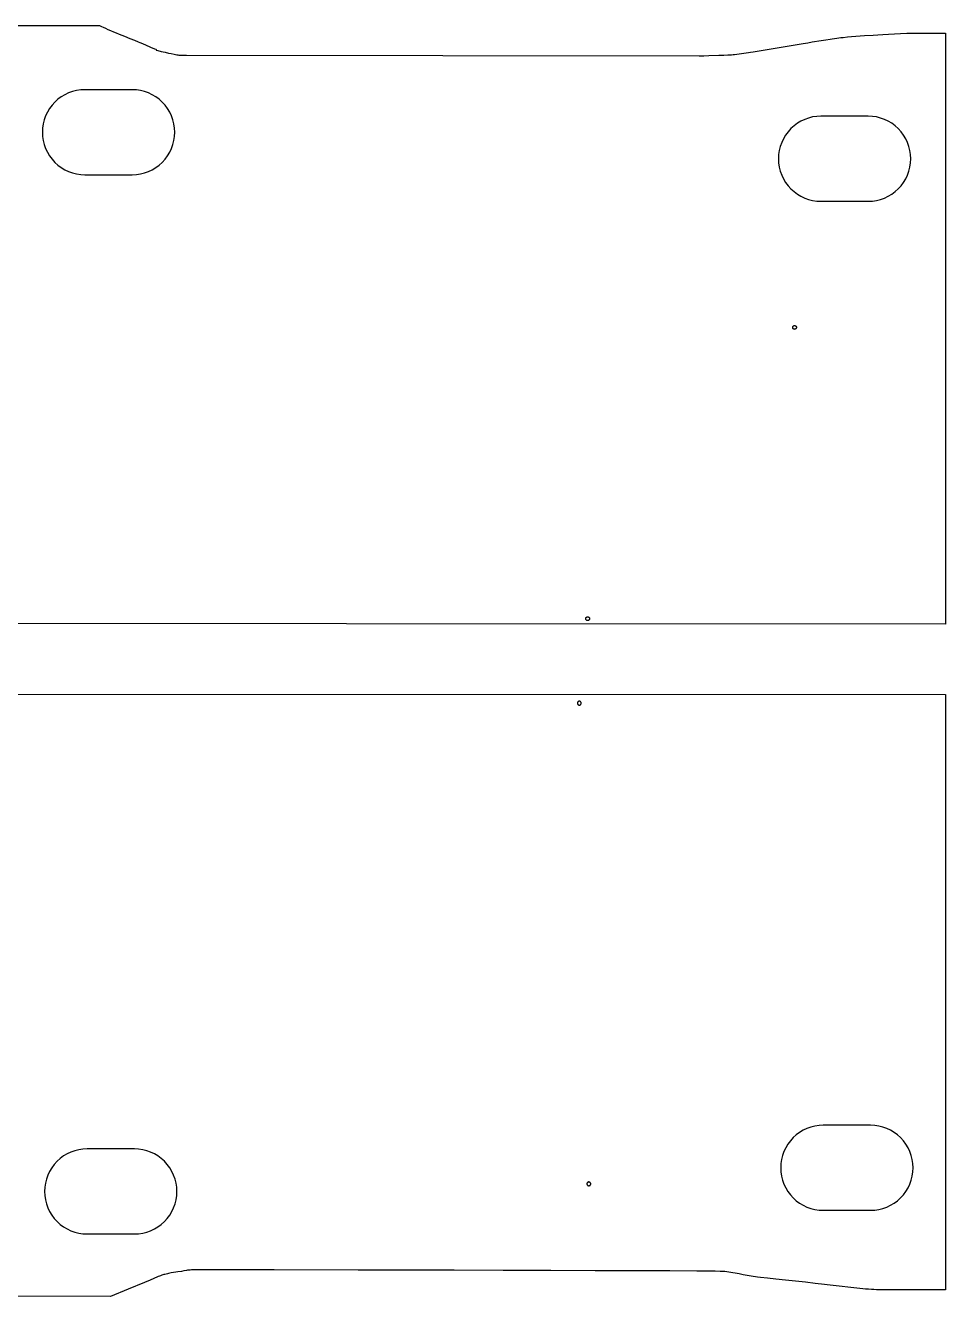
# Model space of a CAD drawing. Extents: x 100 to 8621, y -7991 to 8.
# Drawn here: x 6656 to 7629, y -5073 to -3729 of the extents above; entities that cross this region are included whole.
import ezdxf

# ---------------------------------------------------------------- set-up
doc = ezdxf.new("R2010")
doc.units = 0
doc.layers.add('Default_Layer', color=1, linetype='CONTINUOUS')

msp = doc.modelspace()

# ---------------------------------------------------------------- linework, layer by layer
at = {"layer": 'Default_Layer'}
for points in [[(6634.9, -3728.8), (6671.9, -3728.8), (6734.2, -3728.8), (6736.2, -3729.8), (6738, -3730.6), (6740.5, -3731.8), (6743.2, -3733), (6746, -3734.2), (6749, -3735.5), (6751.9, -3736.7), (6754.9, -3737.9), (6760.8, -3740.3), (6766.4, -3742.5), (6771.2, -3744.5), (6775.2, -3746), (6776.8, -3746.7), (6778, -3747.2), (6782.8, -3749.2), (6788.1, -3751.6), (6792.4, -3753.5), (6793.8, -3754), (6794.1, -3754.2), (6794.3, -3754.3), (6794.3, -3754.4), (6794.3, -3754.4), (6794.3, -3754.6), (6794.2, -3754.7), (6794.2, -3754.8), (6794.3, -3754.8), (6794.4, -3754.9), (6794.7, -3755), (6795.8, -3755.3), (6799.4, -3756.2), (6803.7, -3757.2), (6807.3, -3758), (6810.1, -3758.6), (6813.1, -3759.3), (6814.6, -3759.6), (6815.9, -3759.8), (6817.2, -3760), (6818.3, -3760.2), (6819.3, -3760.2), (6820.3, -3760.3), (6821.3, -3760.3), (6822.3, -3760.3), (6824.3, -3760.2), (6825.3, -3760.2), (6826.4, -3760.2), (7368.7, -3761.1), (7373.5, -3760.9), (7378.8, -3760.7), (7389.4, -3760.3), (7394.5, -3760.1), (7399, -3759.9), (7402.9, -3759.7), (7404.5, -3759.6), (7405.9, -3759.5), (7408.3, -3759.2), (7410.8, -3758.9), (7413.2, -3758.5), (7415.7, -3758.2), (7420.6, -3757.4), (7423, -3757), (7425.5, -3756.6), (7478.7, -3747.8), (7483.4, -3747.1), (7488.1, -3746.3), (7497.6, -3744.7), (7502.4, -3743.9), (7507.1, -3743.2), (7509.4, -3742.8), (7511.7, -3742.5), (7514, -3742.2), (7516.3, -3741.9), (7518.5, -3741.7), (7520.8, -3741.4), (7525.3, -3741), (7529.8, -3740.6), (7534.4, -3740.2), (7538.9, -3739.9), (7543.5, -3739.6), (7552.6, -3739), (7557.5, -3738.7), (7562.9, -3738.3), (7568.9, -3738), (7575.2, -3737.7), (7581.6, -3737.4), (7588.1, -3737.1), (7594.6, -3736.9), (7597.7, -3736.9), (7600.8, -3736.8), (7603.4, -3736.8), (7606.4, -3736.8), (7613.1, -3736.8), (7620.8, -3736.9), (7629.1, -3737), (7629.1, -3737), (7629.1, -4361.6), (5728, -4360.8)], [(5732.8, -4435.9), (7629.2, -4436), (7629.2, -5065.3), (7629.2, -5065.3), (7604.2, -5065.4), (7592.4, -5065.5), (7581.5, -5065.5), (7571.6, -5065.5), (7567.1, -5065.4), (7563, -5065.4), (7559.3, -5065.3), (7556, -5065.3), (7553.2, -5065.2), (7550.9, -5065.1), (7547.8, -5064.9), (7544.6, -5064.7), (7541.5, -5064.4), (7538.4, -5064.1), (7535.3, -5063.8), (7532.2, -5063.4), (7529, -5063.1), (7525.9, -5062.7), (7519.7, -5061.9), (7513.5, -5061.1), (7507.2, -5060.4), (7504.1, -5060), (7501, -5059.7), (7491.3, -5058.6), (7480.9, -5057.5), (7459.7, -5055.3), (7449.7, -5054.2), (7440.8, -5053.2), (7433.4, -5052.4), (7430.4, -5052), (7428, -5051.7), (7425.8, -5051.4), (7423.7, -5051), (7421.5, -5050.7), (7419.4, -5050.3), (7415.1, -5049.5), (7410.8, -5048.6), (7406.5, -5047.8), (7404.3, -5047.5), (7402.2, -5047.1), (7400, -5046.8), (7397.8, -5046.5), (7395.7, -5046.2), (7393.5, -5046), (7392.6, -5046), (7390.9, -5045.9), (7385.3, -5045.8), (7377, -5045.8), (7366.1, -5045.7), (7337.6, -5045.5), (7301.3, -5045.3), (7258.7, -5045.2), (7211.5, -5045), (7161.2, -5044.9), (7109.4, -5044.7), (7007.7, -5044.5), (6919.1, -5044.4), (6883.6, -5044.4), (6856.1, -5044.3), (6838.2, -5044.3), (6833.3, -5044.4), (6831.4, -5044.4), (6830, -5044.5), (6828.7, -5044.6), (6827.4, -5044.8), (6826.1, -5045), (6823.4, -5045.4), (6820.8, -5045.9), (6817.2, -5046.4), (6815, -5046.8), (6812.5, -5047.2), (6809.9, -5047.6), (6808.6, -5047.9), (6807.3, -5048.2), (6806, -5048.5), (6804.7, -5048.8), (6803.5, -5049.1), (6802.4, -5049.4), (6801.2, -5049.7), (6800, -5050.1), (6798.8, -5050.6), (6797.6, -5051), (6796.3, -5051.5), (6795, -5052.1), (6792.4, -5053.2), (6787, -5055.5), (6784.3, -5056.6), (6781.7, -5057.7), (6764.7, -5064.7), (6745.8, -5072.6), (6511.6, -5071.9)]]:
    msp.add_lwpolyline(points, dxfattribs=at)
for points in [[(6673.8, -3841.7, 0.414214), (6718.8, -3886.7), (6768.8, -3886.7, 0.414214), (6813.8, -3841.7, 0.414214), (6768.8, -3796.7), (6718.8, -3796.7, 0.414214), (6673.8, -3841.7)], [(7452.4, -3869.7, 0.414214), (7497.4, -3914.7), (7547.4, -3914.7, 0.414214), (7592.4, -3869.7, 0.414214), (7547.4, -3824.7), (7497.4, -3824.7, 0.414214), (7452.4, -3869.7)], [(7454.8, -4936.4, 0.414214), (7499.8, -4981.4), (7549.8, -4981.4, 0.414214), (7594.8, -4936.4, 0.414214), (7549.8, -4891.4), (7499.8, -4891.4, 0.414214), (7454.8, -4936.4)], [(6676.1, -4961.4, 0.414214), (6721.1, -5006.4), (6771.1, -5006.4, 0.414214), (6816.1, -4961.4, 0.414214), (6771.1, -4916.4), (6721.1, -4916.4, 0.414214), (6676.1, -4961.4)]]:
    msp.add_lwpolyline(points, format="xyb", close=True, dxfattribs=at)
for points in [[(7467.5, -4048.1), (7467.5, -4047.8), (7467.5, -4047.6), (7467.6, -4047.5), (7467.6, -4047.3), (7467.7, -4047.1), (7467.8, -4046.9), (7467.9, -4046.8), (7468, -4046.6), (7468.2, -4046.5), (7468.3, -4046.4), (7468.5, -4046.3), (7468.7, -4046.2), (7468.9, -4046.1), (7469.1, -4046.1), (7469.3, -4046.1), (7469.5, -4046.1), (7469.7, -4046.1), (7469.9, -4046.1), (7470.1, -4046.1), (7470.2, -4046.2), (7470.4, -4046.3), (7470.6, -4046.4), (7470.7, -4046.5), (7470.9, -4046.6), (7471, -4046.8), (7471.1, -4046.9), (7471.2, -4047.1), (7471.3, -4047.3), (7471.4, -4047.5), (7471.4, -4047.6), (7471.4, -4047.8), (7471.5, -4048.1), (7471.4, -4048.3), (7471.4, -4048.5), (7471.4, -4048.6), (7471.3, -4048.8), (7471.2, -4049), (7471.1, -4049.2), (7471, -4049.3), (7470.9, -4049.5), (7470.7, -4049.6), (7470.6, -4049.7), (7470.4, -4049.8), (7470.2, -4049.9), (7470.1, -4050), (7469.9, -4050), (7469.7, -4050), (7469.5, -4050.1), (7469.3, -4050), (7469.1, -4050), (7468.9, -4050), (7468.7, -4049.9), (7468.5, -4049.8), (7468.3, -4049.7), (7468.2, -4049.6), (7468, -4049.5), (7467.9, -4049.3), (7467.8, -4049.2), (7467.7, -4049), (7467.6, -4048.8), (7467.6, -4048.6), (7467.5, -4048.5), (7467.5, -4048.3), (7467.5, -4048.1)], [(7467.5, -4048.1), (7467.5, -4047.8), (7467.5, -4047.6), (7467.6, -4047.5), (7467.6, -4047.3), (7467.7, -4047.1), (7467.8, -4046.9), (7467.9, -4046.8), (7468, -4046.6), (7468.2, -4046.5), (7468.3, -4046.4), (7468.5, -4046.3), (7468.7, -4046.2), (7468.9, -4046.1), (7469.1, -4046.1), (7469.3, -4046.1), (7469.5, -4046.1), (7469.7, -4046.1), (7469.9, -4046.1), (7470.1, -4046.1), (7470.2, -4046.2), (7470.4, -4046.3), (7470.6, -4046.4), (7470.7, -4046.5), (7470.9, -4046.6), (7471, -4046.8), (7471.1, -4046.9), (7471.2, -4047.1), (7471.3, -4047.3), (7471.4, -4047.5), (7471.4, -4047.6), (7471.4, -4047.8), (7471.5, -4048.1), (7471.4, -4048.3), (7471.4, -4048.5), (7471.4, -4048.6), (7471.3, -4048.8), (7471.2, -4049), (7471.1, -4049.2), (7471, -4049.3), (7470.9, -4049.5), (7470.7, -4049.6), (7470.6, -4049.7), (7470.4, -4049.8), (7470.2, -4049.9), (7470.1, -4050), (7469.9, -4050), (7469.7, -4050), (7469.5, -4050.1), (7469.3, -4050), (7469.1, -4050), (7468.9, -4050), (7468.7, -4049.9), (7468.5, -4049.8), (7468.3, -4049.7), (7468.2, -4049.6), (7468, -4049.5), (7467.9, -4049.3), (7467.8, -4049.2), (7467.7, -4049), (7467.6, -4048.8), (7467.6, -4048.6), (7467.5, -4048.5), (7467.5, -4048.3), (7467.5, -4048.1)], [(7467.5, -4048.1), (7467.5, -4047.8), (7467.5, -4047.6), (7467.6, -4047.5), (7467.6, -4047.3), (7467.7, -4047.1), (7467.8, -4046.9), (7467.9, -4046.8), (7468, -4046.6), (7468.2, -4046.5), (7468.3, -4046.4), (7468.5, -4046.3), (7468.7, -4046.2), (7468.9, -4046.1), (7469.1, -4046.1), (7469.3, -4046.1), (7469.5, -4046.1), (7469.7, -4046.1), (7469.9, -4046.1), (7470.1, -4046.1), (7470.2, -4046.2), (7470.4, -4046.3), (7470.6, -4046.4), (7470.7, -4046.5), (7470.9, -4046.6), (7471, -4046.8), (7471.1, -4046.9), (7471.2, -4047.1), (7471.3, -4047.3), (7471.4, -4047.5), (7471.4, -4047.6), (7471.4, -4047.8), (7471.5, -4048.1), (7471.4, -4048.3), (7471.4, -4048.5), (7471.4, -4048.6), (7471.3, -4048.8), (7471.2, -4049), (7471.1, -4049.2), (7471, -4049.3), (7470.9, -4049.5), (7470.7, -4049.6), (7470.6, -4049.7), (7470.4, -4049.8), (7470.2, -4049.9), (7470.1, -4050), (7469.9, -4050), (7469.7, -4050), (7469.5, -4050.1), (7469.3, -4050), (7469.1, -4050), (7468.9, -4050), (7468.7, -4049.9), (7468.5, -4049.8), (7468.3, -4049.7), (7468.2, -4049.6), (7468, -4049.5), (7467.9, -4049.3), (7467.8, -4049.2), (7467.7, -4049), (7467.6, -4048.8), (7467.6, -4048.6), (7467.5, -4048.5), (7467.5, -4048.3), (7467.5, -4048.1)], [(7248.6, -4355.9), (7248.6, -4355.7), (7248.6, -4355.5), (7248.7, -4355.3), (7248.7, -4355.1), (7248.8, -4355), (7248.9, -4354.8), (7249, -4354.6), (7249.1, -4354.5), (7249.3, -4354.4), (7249.4, -4354.3), (7249.6, -4354.2), (7249.8, -4354.1), (7250, -4354), (7250.2, -4354), (7250.4, -4353.9), (7250.6, -4353.9), (7250.8, -4353.9), (7251, -4354), (7251.2, -4354), (7251.3, -4354.1), (7251.5, -4354.2), (7251.7, -4354.3), (7251.8, -4354.4), (7252, -4354.5), (7252.1, -4354.6), (7252.2, -4354.8), (7252.3, -4355), (7252.4, -4355.1), (7252.5, -4355.3), (7252.5, -4355.5), (7252.5, -4355.7), (7252.6, -4355.9), (7252.5, -4356.1), (7252.5, -4356.3), (7252.5, -4356.5), (7252.4, -4356.7), (7252.3, -4356.9), (7252.2, -4357), (7252.1, -4357.2), (7252, -4357.3), (7251.8, -4357.5), (7251.7, -4357.6), (7251.5, -4357.7), (7251.3, -4357.8), (7251.2, -4357.8), (7251, -4357.9), (7250.8, -4357.9), (7250.6, -4357.9), (7250.4, -4357.9), (7250.2, -4357.9), (7250, -4357.8), (7249.8, -4357.8), (7249.6, -4357.7), (7249.4, -4357.6), (7249.3, -4357.5), (7249.1, -4357.3), (7249, -4357.2), (7248.9, -4357), (7248.8, -4356.9), (7248.7, -4356.7), (7248.7, -4356.5), (7248.6, -4356.3), (7248.6, -4356.1), (7248.6, -4355.9)], [(7248.6, -4355.9), (7248.6, -4355.7), (7248.6, -4355.5), (7248.7, -4355.3), (7248.7, -4355.1), (7248.8, -4355), (7248.9, -4354.8), (7249, -4354.6), (7249.1, -4354.5), (7249.3, -4354.4), (7249.4, -4354.3), (7249.6, -4354.2), (7249.8, -4354.1), (7250, -4354), (7250.2, -4354), (7250.4, -4353.9), (7250.6, -4353.9), (7250.8, -4353.9), (7251, -4354), (7251.2, -4354), (7251.3, -4354.1), (7251.5, -4354.2), (7251.7, -4354.3), (7251.8, -4354.4), (7252, -4354.5), (7252.1, -4354.6), (7252.2, -4354.8), (7252.3, -4355), (7252.4, -4355.1), (7252.5, -4355.3), (7252.5, -4355.5), (7252.5, -4355.7), (7252.6, -4355.9), (7252.5, -4356.1), (7252.5, -4356.3), (7252.5, -4356.5), (7252.4, -4356.7), (7252.3, -4356.9), (7252.2, -4357), (7252.1, -4357.2), (7252, -4357.3), (7251.8, -4357.5), (7251.7, -4357.6), (7251.5, -4357.7), (7251.3, -4357.8), (7251.2, -4357.8), (7251, -4357.9), (7250.8, -4357.9), (7250.6, -4357.9), (7250.4, -4357.9), (7250.2, -4357.9), (7250, -4357.8), (7249.8, -4357.8), (7249.6, -4357.7), (7249.4, -4357.6), (7249.3, -4357.5), (7249.1, -4357.3), (7249, -4357.2), (7248.9, -4357), (7248.8, -4356.9), (7248.7, -4356.7), (7248.7, -4356.5), (7248.6, -4356.3), (7248.6, -4356.1), (7248.6, -4355.9)], [(7248.6, -4355.9), (7248.6, -4355.7), (7248.6, -4355.5), (7248.7, -4355.3), (7248.7, -4355.1), (7248.8, -4355), (7248.9, -4354.8), (7249, -4354.6), (7249.1, -4354.5), (7249.3, -4354.4), (7249.4, -4354.3), (7249.6, -4354.2), (7249.8, -4354.1), (7250, -4354), (7250.2, -4354), (7250.4, -4353.9), (7250.6, -4353.9), (7250.8, -4353.9), (7251, -4354), (7251.2, -4354), (7251.3, -4354.1), (7251.5, -4354.2), (7251.7, -4354.3), (7251.8, -4354.4), (7252, -4354.5), (7252.1, -4354.6), (7252.2, -4354.8), (7252.3, -4355), (7252.4, -4355.1), (7252.5, -4355.3), (7252.5, -4355.5), (7252.5, -4355.7), (7252.6, -4355.9), (7252.5, -4356.1), (7252.5, -4356.3), (7252.5, -4356.5), (7252.4, -4356.7), (7252.3, -4356.9), (7252.2, -4357), (7252.1, -4357.2), (7252, -4357.3), (7251.8, -4357.5), (7251.7, -4357.6), (7251.5, -4357.7), (7251.3, -4357.8), (7251.2, -4357.8), (7251, -4357.9), (7250.8, -4357.9), (7250.6, -4357.9), (7250.4, -4357.9), (7250.2, -4357.9), (7250, -4357.8), (7249.8, -4357.8), (7249.6, -4357.7), (7249.4, -4357.6), (7249.3, -4357.5), (7249.1, -4357.3), (7249, -4357.2), (7248.9, -4357), (7248.8, -4356.9), (7248.7, -4356.7), (7248.7, -4356.5), (7248.6, -4356.3), (7248.6, -4356.1), (7248.6, -4355.9)], [(7243.7, -4445.2), (7243.7, -4445), (7243.7, -4444.8), (7243.7, -4444.6), (7243.6, -4444.4), (7243.5, -4444.3), (7243.4, -4444.1), (7243.3, -4443.9), (7243.2, -4443.8), (7243, -4443.7), (7242.9, -4443.6), (7242.7, -4443.5), (7242.5, -4443.4), (7242.3, -4443.3), (7242.2, -4443.3), (7242, -4443.2), (7241.7, -4443.2), (7241.5, -4443.2), (7241.3, -4443.3), (7241.2, -4443.3), (7241, -4443.4), (7240.8, -4443.5), (7240.6, -4443.6), (7240.5, -4443.7), (7240.3, -4443.8), (7240.2, -4443.9), (7240.1, -4444.1), (7240, -4444.3), (7239.9, -4444.4), (7239.8, -4444.6), (7239.8, -4444.8), (7239.8, -4445), (7239.7, -4445.2), (7239.8, -4445.4), (7239.8, -4445.6), (7239.8, -4445.8), (7239.9, -4446), (7240, -4446.2), (7240.1, -4446.3), (7240.2, -4446.5), (7240.3, -4446.6), (7240.5, -4446.8), (7240.6, -4446.9), (7240.8, -4447), (7241, -4447.1), (7241.2, -4447.1), (7241.3, -4447.2), (7241.5, -4447.2), (7241.7, -4447.2), (7242, -4447.2), (7242.2, -4447.2), (7242.3, -4447.1), (7242.5, -4447.1), (7242.7, -4447), (7242.9, -4446.9), (7243, -4446.8), (7243.2, -4446.6), (7243.3, -4446.5), (7243.4, -4446.3), (7243.5, -4446.2), (7243.6, -4446), (7243.7, -4445.8), (7243.7, -4445.6), (7243.7, -4445.4), (7243.7, -4445.2)], [(7243.7, -4445.2), (7243.7, -4445), (7243.7, -4444.8), (7243.7, -4444.6), (7243.6, -4444.4), (7243.5, -4444.3), (7243.4, -4444.1), (7243.3, -4443.9), (7243.2, -4443.8), (7243, -4443.7), (7242.9, -4443.6), (7242.7, -4443.5), (7242.5, -4443.4), (7242.3, -4443.3), (7242.2, -4443.3), (7242, -4443.2), (7241.7, -4443.2), (7241.5, -4443.2), (7241.3, -4443.3), (7241.2, -4443.3), (7241, -4443.4), (7240.8, -4443.5), (7240.6, -4443.6), (7240.5, -4443.7), (7240.3, -4443.8), (7240.2, -4443.9), (7240.1, -4444.1), (7240, -4444.3), (7239.9, -4444.4), (7239.8, -4444.6), (7239.8, -4444.8), (7239.8, -4445), (7239.7, -4445.2), (7239.8, -4445.4), (7239.8, -4445.6), (7239.8, -4445.8), (7239.9, -4446), (7240, -4446.2), (7240.1, -4446.3), (7240.2, -4446.5), (7240.3, -4446.6), (7240.5, -4446.8), (7240.6, -4446.9), (7240.8, -4447), (7241, -4447.1), (7241.2, -4447.1), (7241.3, -4447.2), (7241.5, -4447.2), (7241.7, -4447.2), (7242, -4447.2), (7242.2, -4447.2), (7242.3, -4447.1), (7242.5, -4447.1), (7242.7, -4447), (7242.9, -4446.9), (7243, -4446.8), (7243.2, -4446.6), (7243.3, -4446.5), (7243.4, -4446.3), (7243.5, -4446.2), (7243.6, -4446), (7243.7, -4445.8), (7243.7, -4445.6), (7243.7, -4445.4), (7243.7, -4445.2)], [(7243.7, -4445.2), (7243.7, -4445), (7243.7, -4444.8), (7243.7, -4444.6), (7243.6, -4444.4), (7243.5, -4444.3), (7243.4, -4444.1), (7243.3, -4443.9), (7243.2, -4443.8), (7243, -4443.7), (7242.9, -4443.6), (7242.7, -4443.5), (7242.5, -4443.4), (7242.3, -4443.3), (7242.2, -4443.3), (7242, -4443.2), (7241.7, -4443.2), (7241.5, -4443.2), (7241.3, -4443.3), (7241.2, -4443.3), (7241, -4443.4), (7240.8, -4443.5), (7240.6, -4443.6), (7240.5, -4443.7), (7240.3, -4443.8), (7240.2, -4443.9), (7240.1, -4444.1), (7240, -4444.3), (7239.9, -4444.4), (7239.8, -4444.6), (7239.8, -4444.8), (7239.8, -4445), (7239.7, -4445.2), (7239.8, -4445.4), (7239.8, -4445.6), (7239.8, -4445.8), (7239.9, -4446), (7240, -4446.2), (7240.1, -4446.3), (7240.2, -4446.5), (7240.3, -4446.6), (7240.5, -4446.8), (7240.6, -4446.9), (7240.8, -4447), (7241, -4447.1), (7241.2, -4447.1), (7241.3, -4447.2), (7241.5, -4447.2), (7241.7, -4447.2), (7242, -4447.2), (7242.2, -4447.2), (7242.3, -4447.1), (7242.5, -4447.1), (7242.7, -4447), (7242.9, -4446.9), (7243, -4446.8), (7243.2, -4446.6), (7243.3, -4446.5), (7243.4, -4446.3), (7243.5, -4446.2), (7243.6, -4446), (7243.7, -4445.8), (7243.7, -4445.6), (7243.7, -4445.4), (7243.7, -4445.2)], [(7253.8, -4953.4), (7253.8, -4953.2), (7253.8, -4953), (7253.7, -4952.8), (7253.7, -4952.6), (7253.6, -4952.5), (7253.5, -4952.3), (7253.4, -4952.2), (7253.2, -4952), (7253.1, -4951.9), (7252.9, -4951.8), (7252.8, -4951.7), (7252.6, -4951.6), (7252.4, -4951.5), (7252.2, -4951.5), (7252, -4951.4), (7251.8, -4951.4), (7251.6, -4951.4), (7251.4, -4951.5), (7251.2, -4951.5), (7251, -4951.6), (7250.9, -4951.7), (7250.7, -4951.8), (7250.5, -4951.9), (7250.4, -4952), (7250.3, -4952.2), (7250.2, -4952.3), (7250.1, -4952.5), (7250, -4952.6), (7249.9, -4952.8), (7249.9, -4953), (7249.8, -4953.2), (7249.8, -4953.4), (7249.8, -4953.6), (7249.9, -4953.8), (7249.9, -4954), (7250, -4954.2), (7250.1, -4954.4), (7250.2, -4954.5), (7250.3, -4954.7), (7250.4, -4954.8), (7250.5, -4955), (7250.7, -4955.1), (7250.9, -4955.2), (7251, -4955.3), (7251.2, -4955.3), (7251.4, -4955.4), (7251.6, -4955.4), (7251.8, -4955.4), (7252, -4955.4), (7252.2, -4955.4), (7252.4, -4955.3), (7252.6, -4955.3), (7252.8, -4955.2), (7252.9, -4955.1), (7253.1, -4955), (7253.2, -4954.8), (7253.4, -4954.7), (7253.5, -4954.5), (7253.6, -4954.4), (7253.7, -4954.2), (7253.7, -4954), (7253.8, -4953.8), (7253.8, -4953.6), (7253.8, -4953.4)], [(7253.8, -4953.4), (7253.8, -4953.2), (7253.8, -4953), (7253.7, -4952.8), (7253.7, -4952.6), (7253.6, -4952.5), (7253.5, -4952.3), (7253.4, -4952.2), (7253.2, -4952), (7253.1, -4951.9), (7252.9, -4951.8), (7252.8, -4951.7), (7252.6, -4951.6), (7252.4, -4951.5), (7252.2, -4951.5), (7252, -4951.4), (7251.8, -4951.4), (7251.6, -4951.4), (7251.4, -4951.5), (7251.2, -4951.5), (7251, -4951.6), (7250.9, -4951.7), (7250.7, -4951.8), (7250.5, -4951.9), (7250.4, -4952), (7250.3, -4952.2), (7250.2, -4952.3), (7250.1, -4952.5), (7250, -4952.6), (7249.9, -4952.8), (7249.9, -4953), (7249.8, -4953.2), (7249.8, -4953.4), (7249.8, -4953.6), (7249.9, -4953.8), (7249.9, -4954), (7250, -4954.2), (7250.1, -4954.4), (7250.2, -4954.5), (7250.3, -4954.7), (7250.4, -4954.8), (7250.5, -4955), (7250.7, -4955.1), (7250.9, -4955.2), (7251, -4955.3), (7251.2, -4955.3), (7251.4, -4955.4), (7251.6, -4955.4), (7251.8, -4955.4), (7252, -4955.4), (7252.2, -4955.4), (7252.4, -4955.3), (7252.6, -4955.3), (7252.8, -4955.2), (7252.9, -4955.1), (7253.1, -4955), (7253.2, -4954.8), (7253.4, -4954.7), (7253.5, -4954.5), (7253.6, -4954.4), (7253.7, -4954.2), (7253.7, -4954), (7253.8, -4953.8), (7253.8, -4953.6), (7253.8, -4953.4)], [(7253.8, -4953.4), (7253.8, -4953.2), (7253.8, -4953), (7253.7, -4952.8), (7253.7, -4952.6), (7253.6, -4952.5), (7253.5, -4952.3), (7253.4, -4952.2), (7253.2, -4952), (7253.1, -4951.9), (7252.9, -4951.8), (7252.8, -4951.7), (7252.6, -4951.6), (7252.4, -4951.5), (7252.2, -4951.5), (7252, -4951.4), (7251.8, -4951.4), (7251.6, -4951.4), (7251.4, -4951.5), (7251.2, -4951.5), (7251, -4951.6), (7250.9, -4951.7), (7250.7, -4951.8), (7250.5, -4951.9), (7250.4, -4952), (7250.3, -4952.2), (7250.2, -4952.3), (7250.1, -4952.5), (7250, -4952.6), (7249.9, -4952.8), (7249.9, -4953), (7249.8, -4953.2), (7249.8, -4953.4), (7249.8, -4953.6), (7249.9, -4953.8), (7249.9, -4954), (7250, -4954.2), (7250.1, -4954.4), (7250.2, -4954.5), (7250.3, -4954.7), (7250.4, -4954.8), (7250.5, -4955), (7250.7, -4955.1), (7250.9, -4955.2), (7251, -4955.3), (7251.2, -4955.3), (7251.4, -4955.4), (7251.6, -4955.4), (7251.8, -4955.4), (7252, -4955.4), (7252.2, -4955.4), (7252.4, -4955.3), (7252.6, -4955.3), (7252.8, -4955.2), (7252.9, -4955.1), (7253.1, -4955), (7253.2, -4954.8), (7253.4, -4954.7), (7253.5, -4954.5), (7253.6, -4954.4), (7253.7, -4954.2), (7253.7, -4954), (7253.8, -4953.8), (7253.8, -4953.6), (7253.8, -4953.4)]]:
    msp.add_lwpolyline(points, close=True, dxfattribs=at)

doc.saveas('drawing.dxf')
